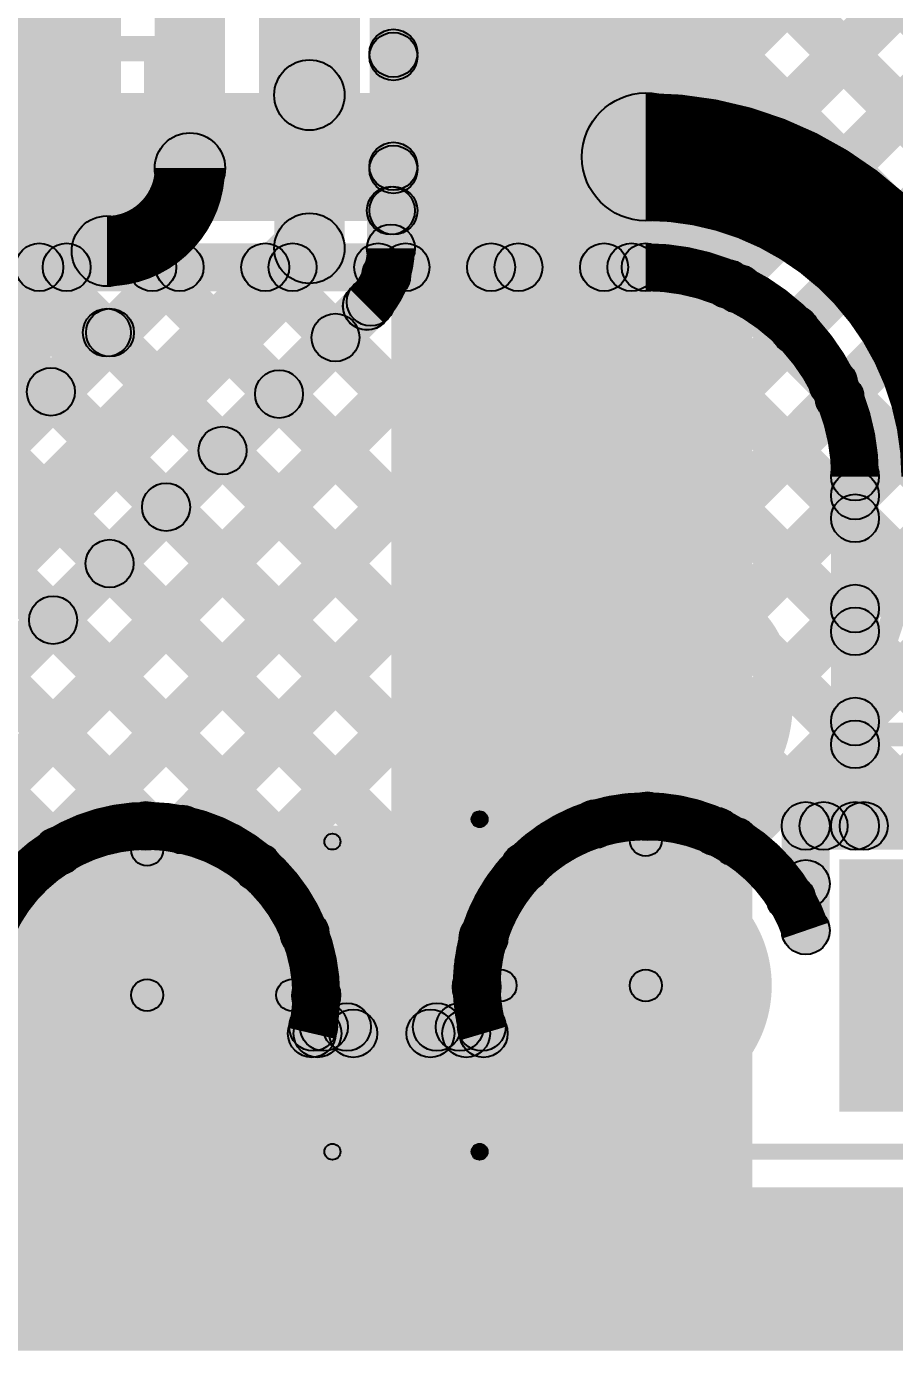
# Model space of a CAD drawing. Header units: millimetres. Extents: x 0 to 210, y 0 to 213.
# Drawn here: x 0.4138 to 0.6855, y -0.1094 to 0.3048 of the extents above; entities that cross this region are included whole.
import ezdxf

# ---------------------------------------------------------------- set-up
doc = ezdxf.new("R2010")
doc.units = ezdxf.units.MM
doc.header["$MEASUREMENT"] = 0
for name, color, linetype in [('BottomLayer', 5, 'Continuous'), ('BottomPaste', 16, 'Continuous'), ('BottomSolder', 6, 'Continuous'), ('PadHoleLayer', 156, 'Continuous'), ('TopLayer', 1, 'Continuous'), ('TopOverlay', 2, 'Continuous'), ('TopSolder', 216, 'Continuous')]:
    doc.layers.add(name, color=color, linetype=linetype)

# ---------------------------------------------------------------- blocks, each defined once
blk = doc.blocks.new('HDR_F_1X2_1')
at = {"layer": 'BottomLayer'}
blk.add_hatch(color=5, dxfattribs=at).paths.add_polyline_path([(-0.08543, 0.03543), (-0.01457, 0.03543), (-0.01457, -0.03543), (-0.08543, -0.03543)])
h = blk.add_hatch(color=5, dxfattribs=at)
edge = h.paths.add_edge_path()
edge.add_arc((0.05, 0), 0.03543, 0, 360)
at = {"layer": 'BottomSolder'}
blk.add_hatch(color=6, dxfattribs=at).paths.add_polyline_path([(-0.08943, 0.03943), (-0.01057, 0.03943), (-0.01057, -0.03943), (-0.08943, -0.03943)])
h = blk.add_hatch(color=6, dxfattribs=at)
edge = h.paths.add_edge_path()
edge.add_arc((0.05, 0), 0.03943, 0, 360)
at = {"layer": 'PadHoleLayer'}
h = blk.add_hatch(color=156, dxfattribs=at)
edge = h.paths.add_edge_path()
edge.add_arc((-0.05, 0), 0.01772, 0, 360)
h = blk.add_hatch(color=156, dxfattribs=at)
edge = h.paths.add_edge_path()
edge.add_arc((0.05, 0), 0.01772, 0, 360)
at = {"layer": 'TopLayer'}
blk.add_hatch(color=1, dxfattribs=at).paths.add_polyline_path([(-0.08543, 0.03543), (-0.01457, 0.03543), (-0.01457, -0.03543), (-0.08543, -0.03543)])
h = blk.add_hatch(color=1, dxfattribs=at)
edge = h.paths.add_edge_path()
edge.add_arc((0.05, 0), 0.03543, 0, 360)
at = {"layer": 'TopOverlay'}
h = blk.add_hatch(color=2, dxfattribs=at)
edge = h.paths.add_edge_path()
edge.add_arc((-0.102, 0.052), 0.0025, 0, 360)
h = blk.add_hatch(color=2, dxfattribs=at)
edge = h.paths.add_edge_path()
edge.add_arc((-0.102, 0.052), 0.0025, 0, 360)
for points in [[(0.102, 0.0545), (0.102, 0.0495), (-0.102, 0.0495), (-0.102, 0.0545)], [(-0.1045, 0.052), (-0.0995, 0.052), (-0.0995, -0.052), (-0.1045, -0.052)], [(0.0995, 0.052), (0.1045, 0.052), (0.1045, -0.052), (0.0995, -0.052)], [(0.102, -0.0495), (0.102, -0.0545), (-0.102, -0.0545), (-0.102, -0.0495)]]:
    blk.add_hatch(color=2, dxfattribs=at).paths.add_polyline_path(points)
h = blk.add_hatch(color=2, dxfattribs=at)
edge = h.paths.add_edge_path()
edge.add_arc((0.102, 0.052), 0.0025, 0, 360)
h = blk.add_hatch(color=2, dxfattribs=at)
edge = h.paths.add_edge_path()
edge.add_arc((0.102, 0.052), 0.0025, 0, 360)
h = blk.add_hatch(color=2, dxfattribs=at)
edge = h.paths.add_edge_path()
edge.add_arc((-0.102, -0.052), 0.0025, 0, 360)
h = blk.add_hatch(color=2, dxfattribs=at)
edge = h.paths.add_edge_path()
edge.add_arc((-0.102, -0.052), 0.0025, 0, 360)
h = blk.add_hatch(color=2, dxfattribs=at)
edge = h.paths.add_edge_path()
edge.add_arc((0.102, -0.052), 0.0025, 0, 360)
h = blk.add_hatch(color=2, dxfattribs=at)
edge = h.paths.add_edge_path()
edge.add_arc((0.102, -0.052), 0.0025, 0, 360)
at = {"layer": 'TopSolder'}
blk.add_hatch(color=216, dxfattribs=at).paths.add_polyline_path([(-0.08943, 0.03943), (-0.01057, 0.03943), (-0.01057, -0.03943), (-0.08943, -0.03943)])
h = blk.add_hatch(color=216, dxfattribs=at)
edge = h.paths.add_edge_path()
edge.add_arc((0.05, 0), 0.03943, 0, 360)
at = {"layer": 'TopOverlay'}
for centre in [(-0.102, 0.052), (-0.102, 0.052), (0.102, 0.052), (0.102, 0.052), (-0.102, -0.052), (-0.102, -0.052), (0.102, -0.052), (0.102, -0.052)]:
    blk.add_circle(centre, 0.0025, dxfattribs=at)
blk = doc.blocks.new('HDR_F_1X3_18')
at = {"layer": 'BottomLayer'}
h = blk.add_hatch(color=5, dxfattribs=at)
edge = h.paths.add_edge_path()
edge.add_arc((0.2, 0), 0.03543, 0, 360)
at = {"layer": 'BottomSolder'}
h = blk.add_hatch(color=6, dxfattribs=at)
edge = h.paths.add_edge_path()
edge.add_arc((0.2, 0), 0.03943, 0, 360)
at = {"layer": 'PadHoleLayer'}
h = blk.add_hatch(color=156, dxfattribs=at)
edge = h.paths.add_edge_path()
edge.add_arc((0.2, 0), 0.01772, 0, 360)
at = {"layer": 'TopLayer'}
h = blk.add_hatch(color=1, dxfattribs=at)
edge = h.paths.add_edge_path()
edge.add_arc((0.2, 0), 0.03543, 0, 360)
at = {"layer": 'TopOverlay'}
for points in [[(-0.062, 0.0455), (-0.062, 0.0505), (0.258, 0.0505), (0.258, 0.0455)], [(0.2605, -0.049), (0.2555, -0.049), (0.2555, 0.048), (0.2605, 0.048)], [(-0.062, -0.0515), (-0.062, -0.0465), (0.258, -0.0465), (0.258, -0.0515)]]:
    blk.add_hatch(color=2, dxfattribs=at).paths.add_polyline_path(points)
h = blk.add_hatch(color=2, dxfattribs=at)
edge = h.paths.add_edge_path()
edge.add_arc((0.258, 0.048), 0.0025, 0, 360)
h = blk.add_hatch(color=2, dxfattribs=at)
edge = h.paths.add_edge_path()
edge.add_arc((0.258, 0.048), 0.0025, 0, 360)
h = blk.add_hatch(color=2, dxfattribs=at)
edge = h.paths.add_edge_path()
edge.add_arc((0.258, -0.049), 0.0025, 0, 360)
h = blk.add_hatch(color=2, dxfattribs=at)
edge = h.paths.add_edge_path()
edge.add_arc((0.258, -0.049), 0.0025, 0, 360)
at = {"layer": 'TopSolder'}
h = blk.add_hatch(color=216, dxfattribs=at)
edge = h.paths.add_edge_path()
edge.add_arc((0.2, 0), 0.03943, 0, 360)
at = {"layer": 'TopOverlay'}
for centre in [(0.258, 0.048), (0.258, 0.048), (0.258, -0.049), (0.258, -0.049)]:
    blk.add_circle(centre, 0.0025, dxfattribs=at)
blk = doc.blocks.new('SOT_23_5_B_91')
at = {"layer": 'BottomLayer'}
for points in [[(-0.07283, 0.04921), (-0.02953, 0.04921), (-0.02953, 0.02559), (-0.07283, 0.02559)], [(0.02953, 0.04921), (0.07283, 0.04921), (0.07283, 0.02559), (0.02953, 0.02559)], [(-0.07283, 0.01181), (-0.02953, 0.01181), (-0.02953, -0.01181), (-0.07283, -0.01181)], [(-0.07283, -0.02559), (-0.02953, -0.02559), (-0.02953, -0.04921), (-0.07283, -0.04921)], [(0.02953, -0.02559), (0.07283, -0.02559), (0.07283, -0.04921), (0.02953, -0.04921)]]:
    blk.add_hatch(color=5, dxfattribs=at).paths.add_polyline_path(points)
at = {"layer": 'BottomPaste'}
for points in [[(-0.07283, 0.04921), (-0.02953, 0.04921), (-0.02953, 0.02559), (-0.07283, 0.02559)], [(0.02953, 0.04921), (0.07283, 0.04921), (0.07283, 0.02559), (0.02953, 0.02559)], [(-0.07283, 0.01181), (-0.02953, 0.01181), (-0.02953, -0.01181), (-0.07283, -0.01181)], [(-0.07283, -0.02559), (-0.02953, -0.02559), (-0.02953, -0.04921), (-0.07283, -0.04921)], [(0.02953, -0.02559), (0.07283, -0.02559), (0.07283, -0.04921), (0.02953, -0.04921)]]:
    blk.add_hatch(color=16, dxfattribs=at).paths.add_polyline_path(points)
at = {"layer": 'BottomSolder'}
for points in [[(-0.07683, 0.05321), (-0.02553, 0.05321), (-0.02553, 0.02159), (-0.07683, 0.02159)], [(0.02553, 0.05321), (0.07683, 0.05321), (0.07683, 0.02159), (0.02553, 0.02159)], [(-0.07683, 0.01581), (-0.02553, 0.01581), (-0.02553, -0.01581), (-0.07683, -0.01581)], [(-0.07683, -0.02159), (-0.02553, -0.02159), (-0.02553, -0.05321), (-0.07683, -0.05321)], [(0.02553, -0.02159), (0.07683, -0.02159), (0.07683, -0.05321), (0.02553, -0.05321)]]:
    blk.add_hatch(color=6, dxfattribs=at).paths.add_polyline_path(points)

msp = doc.modelspace()

# ---------------------------------------------------------------- hatches: boundary and pattern name
at = {"layer": 'BottomLayer'}
for points in [[(0.528, -0.08808), (0.641, -0.08808), (0.641, 0.61), (0.528, 0.61)], [(0.53402, 0.29114), (0.52341, 0.30175), (0.82297, 0.60131), (0.83358, 0.59071)], [(0.53402, 0.25578), (0.52341, 0.26639), (0.82297, 0.56596), (0.83358, 0.55535)], [(0.52691, 0.21333), (0.51631, 0.22394), (0.82297, 0.5306), (0.83358, 0.52)], [(0.4852, 0.50511), (0.4958, 0.51571), (0.83358, 0.17793), (0.82297, 0.16733)], [(0.38601, 0.03707), (0.3754, 0.04767), (0.82297, 0.49525), (0.83358, 0.48464)], [(0.4852, 0.46975), (0.4958, 0.48036), (0.83358, 0.14258), (0.82297, 0.13197)], [(0.40207, 0.01777), (0.39146, 0.02838), (0.82297, 0.45989), (0.83358, 0.44928)], [(0.46792, 0.04827), (0.45732, 0.05888), (0.82297, 0.42454), (0.83358, 0.41393)], [(0.52641, 0.39318), (0.53702, 0.40379), (0.83358, 0.10722), (0.82297, 0.09662)], [(0.476, 0.26053), (0.454, 0.26053), (0.454, 0.38572), (0.476, 0.38572)], [(0.49153, 0.03653), (0.48093, 0.04713), (0.82297, 0.38918), (0.83358, 0.37857)], [(0.52641, 0.35783), (0.53702, 0.36843), (0.83358, 0.07187), (0.82297, 0.06126)], [(0.50618, 0.01582), (0.49557, 0.02642), (0.82297, 0.35383), (0.83358, 0.34322)], [(0.50762, 0.34126), (0.51823, 0.35187), (0.81815, 0.05195), (0.80754, 0.04134)], [(0.123, 0.26174), (0.439, 0.26174), (0.439, 0.33443), (0.123, 0.33443)], [(0.53621, 0.2472), (0.52121, 0.2472), (0.52121, 0.31951), (0.53621, 0.31951)], [(0.51223, -0.01348), (0.50163, -0.00288), (0.82297, 0.31847), (0.83358, 0.30786)], [(0.52341, 0.29012), (0.53402, 0.30072), (0.81815, 0.01659), (0.80754, 0.00598)], [(0.5134, 0.2354), (0.4914, 0.2354), (0.4914, 0.28335), (0.5134, 0.28335)], [(0.61351, 0.05243), (0.6029, 0.06304), (0.82297, 0.28311), (0.83358, 0.27251)], [(0.52341, 0.25476), (0.53402, 0.26537), (0.73934, 0.06004), (0.72874, 0.04943)], [(0.007, 0.22353), (0.007, 0.24553), (0.439, 0.24553), (0.439, 0.22353)], [(0.5354, 0.2354), (0.5204, 0.2354), (0.5204, 0.2472), (0.5354, 0.2472)], [(0.6409, 0.04447), (0.6303, 0.05508), (0.82297, 0.24776), (0.83358, 0.23715)], [(0.35937, 0.07681), (0.34381, 0.09237), (0.49462, 0.24318), (0.51018, 0.22762)], [(0.52116, 0.22166), (0.53177, 0.23226), (0.70399, 0.06004), (0.69338, 0.04943)], [(0.3824, 0.06873), (0.37179, 0.07933), (0.5151, 0.22265), (0.52571, 0.21204)], [(0.05693, 0.20153), (0.05693, 0.21653), (0.439, 0.21653), (0.439, 0.20153)], [(0.33889, 0.09735), (0.32829, 0.10796), (0.43468, 0.21435), (0.44528, 0.20374)], [(0.39766, 0.20373), (0.40827, 0.21434), (0.42677, 0.19584), (0.41617, 0.18523)], [(0.50526, 0.2022), (0.51587, 0.21281), (0.66863, 0.06004), (0.65803, 0.04943)], [(0.68122, 0.04943), (0.67061, 0.06004), (0.82297, 0.2124), (0.83358, 0.2018)], [(0.48758, 0.18452), (0.49819, 0.19513), (0.63513, 0.05819), (0.62453, 0.04758)], [(0.46991, 0.16684), (0.48051, 0.17745), (0.5973, 0.06066), (0.58669, 0.05006)], [(0.45223, 0.14917), (0.46284, 0.15977), (0.57532, 0.04729), (0.56471, 0.03669)], [(0.43455, 0.13149), (0.44516, 0.1421), (0.56221, 0.02505), (0.5516, 0.01444)], [(0.41687, 0.11381), (0.42748, 0.12442), (0.55477, -0.00288), (0.54417, -0.01348)], [(0.3992, 0.09613), (0.4098, 0.10674), (0.4565, 0.06004), (0.4459, 0.04943)], [(0.38152, 0.07846), (0.39212, 0.08906), (0.42906, 0.05213), (0.41845, 0.04152)], [(0.65775, 0.04724), (0.65775, 0.06224), (0.75762, 0.06224), (0.75762, 0.04724)], [(0.40542, -0.08), (0.54821, -0.08), (0.54821, 0.0548), (0.40542, 0.0548)], [(0.66525, 0.02199), (0.65025, 0.02199), (0.65025, 0.05474), (0.66525, 0.05474)], [(0.61268, 0.0048), (0.60268, 0.0048), (0.60268, 0.05024), (0.61268, 0.05024)], [(0.45659, 0.0018), (0.44659, 0.0018), (0.44659, 0.04724), (0.45659, 0.04724)], [(0.65843, 0.02665), (0.64782, 0.03725), (0.65245, 0.04188), (0.66305, 0.03127)], [(0.54759, -0.01348), (0.53698, -0.00288), (0.54945, 0.00959), (0.56006, -0.00102)], [(0.56225, -0.0002), (0.56225, 0.0098), (0.60768, 0.0098), (0.60768, -0.0002)], [(0.45159, -0.0032), (0.45159, 0.0068), (0.49703, 0.0068), (0.49703, -0.0032)], [(0.49922, -0.00389), (0.50983, 0.00671), (0.51942, -0.00288), (0.50881, -0.01348)], [(0.50358, -0.01568), (0.50358, -0.00068), (0.55637, -0.00068), (0.55637, -0.01568)], [(-0.092, -0.10939), (0.601, -0.10939), (0.601, -0.058), (-0.092, -0.058)], [(0.58, -0.10939), (1.837, -0.10939), (1.837, -0.05834), (0.58, -0.05834)]]:
    msp.add_hatch(color=5, dxfattribs=at).paths.add_polyline_path(points)
h = msp.add_hatch(color=5, dxfattribs=at)
edge = h.paths.add_edge_path()
edge.add_arc((0.52871, 0.29644), 0.0075, 0, 360)
h = msp.add_hatch(color=5, dxfattribs=at)
edge = h.paths.add_edge_path()
edge.add_arc((0.52871, 0.29542), 0.0075, 0, 360)
h = msp.add_hatch(color=5, dxfattribs=at)
edge = h.paths.add_edge_path()
edge.add_arc((0.5024, 0.28335), 0.011, 0, 360)
h = msp.add_hatch(color=5, dxfattribs=at)
edge = h.paths.add_edge_path()
edge.add_arc((0.465, 0.26053), 0.011, 0, 360)
h = msp.add_hatch(color=5, dxfattribs=at)
edge = h.paths.add_edge_path()
edge.add_arc((0.465, 0.26053), 0.011, 0, 360)
h = msp.add_hatch(color=5, dxfattribs=at)
edge = h.paths.add_edge_path()
edge.add_arc((0.52871, 0.26109), 0.0075, 0, 360)
h = msp.add_hatch(color=5, dxfattribs=at)
edge = h.paths.add_edge_path()
edge.add_arc((0.52871, 0.26007), 0.0075, 0, 360)
h = msp.add_hatch(color=5, dxfattribs=at)
edge = h.paths.add_edge_path()
edge.add_arc((0.5279, 0.2472), 0.0075, 0, 360)
h = msp.add_hatch(color=5, dxfattribs=at)
edge = h.paths.add_edge_path()
edge.add_arc((0.52871, 0.2472), 0.0075, 0, 360)
h = msp.add_hatch(color=5, dxfattribs=at)
edge = h.paths.add_edge_path()
edge.add_arc((0.439, 0.23453), 0.011, 0, 360)
h = msp.add_hatch(color=5, dxfattribs=at)
edge = h.paths.add_edge_path()
edge.add_arc((0.439, 0.23453), 0.011, 0, 360)
h = msp.add_hatch(color=5, dxfattribs=at)
edge = h.paths.add_edge_path()
edge.add_arc((0.5024, 0.2354), 0.011, 0, 360)
h = msp.add_hatch(color=5, dxfattribs=at)
edge = h.paths.add_edge_path()
edge.add_arc((0.5024, 0.2354), 0.011, 0, 360)
h = msp.add_hatch(color=5, dxfattribs=at)
edge = h.paths.add_edge_path()
edge.add_arc((0.5279, 0.2354), 0.0075, 0, 360)
h = msp.add_hatch(color=5, dxfattribs=at)
edge = h.paths.add_edge_path()
edge.add_arc((0.5279, 0.2354), 0.0075, 0, 360)
h = msp.add_hatch(color=5, dxfattribs=at)
edge = h.paths.add_edge_path()
edge.add_arc((0.5279, 0.2354), 0.0075, 0, 360)
h = msp.add_hatch(color=5, dxfattribs=at)
edge = h.paths.add_edge_path()
edge.add_arc((0.52646, 0.22696), 0.0075, 0, 360)
h = msp.add_hatch(color=5, dxfattribs=at)
edge = h.paths.add_edge_path()
edge.add_arc((0.5204, 0.21734), 0.0075, 0, 360)
h = msp.add_hatch(color=5, dxfattribs=at)
edge = h.paths.add_edge_path()
edge.add_arc((0.5204, 0.21734), 0.0075, 0, 360)
h = msp.add_hatch(color=5, dxfattribs=at)
edge = h.paths.add_edge_path()
edge.add_arc((0.52043, 0.21737), 0.0075, 0, 360)
h = msp.add_hatch(color=5, dxfattribs=at)
edge = h.paths.add_edge_path()
edge.add_arc((0.52161, 0.21863), 0.0075, 0, 360)
h = msp.add_hatch(color=5, dxfattribs=at)
edge = h.paths.add_edge_path()
edge.add_arc((0.439, 0.20903), 0.0075, 0, 360)
h = msp.add_hatch(color=5, dxfattribs=at)
edge = h.paths.add_edge_path()
edge.add_arc((0.43998, 0.20904), 0.0075, 0, 360)
h = msp.add_hatch(color=5, dxfattribs=at)
edge = h.paths.add_edge_path()
edge.add_arc((0.51056, 0.2075), 0.0075, 0, 360)
h = msp.add_hatch(color=5, dxfattribs=at)
edge = h.paths.add_edge_path()
edge.add_arc((0.42147, 0.19053), 0.0075, 0, 360)
h = msp.add_hatch(color=5, dxfattribs=at)
edge = h.paths.add_edge_path()
edge.add_arc((0.49289, 0.18982), 0.0075, 0, 360)
h = msp.add_hatch(color=5, dxfattribs=at)
edge = h.paths.add_edge_path()
edge.add_arc((0.47521, 0.17215), 0.0075, 0, 360)
h = msp.add_hatch(color=5, dxfattribs=at)
edge = h.paths.add_edge_path()
edge.add_arc((0.45753, 0.15447), 0.0075, 0, 360)
h = msp.add_hatch(color=5, dxfattribs=at)
edge = h.paths.add_edge_path()
edge.add_arc((0.43985, 0.13679), 0.0075, 0, 360)
h = msp.add_hatch(color=5, dxfattribs=at)
edge = h.paths.add_edge_path()
edge.add_arc((0.42218, 0.11911), 0.0075, 0, 360)
h = msp.add_hatch(color=5, dxfattribs=at)
edge = h.paths.add_edge_path()
edge.add_arc((0.4512, 0.05474), 0.0075, 0, 360)
h = msp.add_hatch(color=5, dxfattribs=at)
edge = h.paths.add_edge_path()
edge.add_arc((0.592, 0.05536), 0.0075, 0, 360)
h = msp.add_hatch(color=5, dxfattribs=at)
edge = h.paths.add_edge_path()
edge.add_arc((0.6082, 0.05773), 0.0075, 0, 360)
h = msp.add_hatch(color=5, dxfattribs=at)
edge = h.paths.add_edge_path()
edge.add_arc((0.65775, 0.05474), 0.0075, 0, 360)
h = msp.add_hatch(color=5, dxfattribs=at)
edge = h.paths.add_edge_path()
edge.add_arc((0.65775, 0.05474), 0.0075, 0, 360)
h = msp.add_hatch(color=5, dxfattribs=at)
edge = h.paths.add_edge_path()
edge.add_arc((0.66333, 0.05474), 0.0075, 0, 360)
h = msp.add_hatch(color=5, dxfattribs=at)
edge = h.paths.add_edge_path()
edge.add_arc((0.67591, 0.05474), 0.0075, 0, 360)
h = msp.add_hatch(color=5, dxfattribs=at)
edge = h.paths.add_edge_path()
edge.add_arc((0.46262, 0.05358), 0.0075, 0, 360)
h = msp.add_hatch(color=5, dxfattribs=at)
edge = h.paths.add_edge_path()
edge.add_arc((0.62983, 0.05288), 0.0075, 0, 360)
h = msp.add_hatch(color=5, dxfattribs=at)
edge = h.paths.add_edge_path()
edge.add_arc((0.42375, 0.04683), 0.0075, 0, 360)
h = msp.add_hatch(color=5, dxfattribs=at)
edge = h.paths.add_edge_path()
edge.add_arc((0.60768, 0.05024), 0.005, 0, 360)
h = msp.add_hatch(color=5, dxfattribs=at)
edge = h.paths.add_edge_path()
edge.add_arc((0.6356, 0.04978), 0.0075, 0, 360)
h = msp.add_hatch(color=5, dxfattribs=at)
edge = h.paths.add_edge_path()
edge.add_arc((0.45159, 0.04724), 0.005, 0, 360)
h = msp.add_hatch(color=5, dxfattribs=at)
edge = h.paths.add_edge_path()
edge.add_arc((0.48623, 0.04183), 0.0075, 0, 360)
h = msp.add_hatch(color=5, dxfattribs=at)
edge = h.paths.add_edge_path()
edge.add_arc((0.57001, 0.04199), 0.0075, 0, 360)
h = msp.add_hatch(color=5, dxfattribs=at)
edge = h.paths.add_edge_path()
edge.add_arc((0.65775, 0.03657), 0.0075, 0, 360)
h = msp.add_hatch(color=5, dxfattribs=at)
edge = h.paths.add_edge_path()
edge.add_arc((0.65313, 0.03195), 0.0075, 0, 360)
h = msp.add_hatch(color=5, dxfattribs=at)
edge = h.paths.add_edge_path()
edge.add_arc((0.65775, 0.02199), 0.0075, 0, 360)
h = msp.add_hatch(color=5, dxfattribs=at)
edge = h.paths.add_edge_path()
edge.add_arc((0.65775, 0.02199), 0.0075, 0, 360)
h = msp.add_hatch(color=5, dxfattribs=at)
edge = h.paths.add_edge_path()
edge.add_arc((0.50088, 0.02112), 0.0075, 0, 360)
h = msp.add_hatch(color=5, dxfattribs=at)
edge = h.paths.add_edge_path()
edge.add_arc((0.5569, 0.01974), 0.0075, 0, 360)
h = msp.add_hatch(color=5, dxfattribs=at)
edge = h.paths.add_edge_path()
edge.add_arc((0.50453, 0.0018), 0.0075, 0, 360)
h = msp.add_hatch(color=5, dxfattribs=at)
edge = h.paths.add_edge_path()
edge.add_arc((0.50453, 0.0018), 0.0075, 0, 360)
h = msp.add_hatch(color=5, dxfattribs=at)
edge = h.paths.add_edge_path()
edge.add_arc((0.50452, 0.00141), 0.0075, 0, 360)
h = msp.add_hatch(color=5, dxfattribs=at)
edge = h.paths.add_edge_path()
edge.add_arc((0.55475, 0.00429), 0.0075, 0, 360)
h = msp.add_hatch(color=5, dxfattribs=at)
edge = h.paths.add_edge_path()
edge.add_arc((0.56225, 0.0048), 0.005, 0, 360)
h = msp.add_hatch(color=5, dxfattribs=at)
edge = h.paths.add_edge_path()
edge.add_arc((0.60768, 0.0048), 0.005, 0, 360)
h = msp.add_hatch(color=5, dxfattribs=at)
edge = h.paths.add_edge_path()
edge.add_arc((0.60768, 0.0048), 0.005, 0, 360)
h = msp.add_hatch(color=5, dxfattribs=at)
edge = h.paths.add_edge_path()
edge.add_arc((0.45159, 0.0018), 0.005, 0, 360)
h = msp.add_hatch(color=5, dxfattribs=at)
edge = h.paths.add_edge_path()
edge.add_arc((0.45159, 0.0018), 0.005, 0, 360)
h = msp.add_hatch(color=5, dxfattribs=at)
edge = h.paths.add_edge_path()
edge.add_arc((0.49703, 0.0018), 0.005, 0, 360)
h = msp.add_hatch(color=5, dxfattribs=at)
edge = h.paths.add_edge_path()
edge.add_arc((0.50358, -0.00818), 0.0075, 0, 360)
h = msp.add_hatch(color=5, dxfattribs=at)
edge = h.paths.add_edge_path()
edge.add_arc((0.50358, -0.00818), 0.0075, 0, 360)
h = msp.add_hatch(color=5, dxfattribs=at)
edge = h.paths.add_edge_path()
edge.add_arc((0.50693, -0.00818), 0.0075, 0, 360)
h = msp.add_hatch(color=5, dxfattribs=at)
edge = h.paths.add_edge_path()
edge.add_arc((0.51412, -0.00818), 0.0075, 0, 360)
h = msp.add_hatch(color=5, dxfattribs=at)
edge = h.paths.add_edge_path()
edge.add_arc((0.54229, -0.00818), 0.0075, 0, 360)
h = msp.add_hatch(color=5, dxfattribs=at)
edge = h.paths.add_edge_path()
edge.add_arc((0.54947, -0.00818), 0.0075, 0, 360)
h = msp.add_hatch(color=5, dxfattribs=at)
edge = h.paths.add_edge_path()
edge.add_arc((0.55637, -0.00818), 0.0075, 0, 360)
h = msp.add_hatch(color=5, dxfattribs=at)
edge = h.paths.add_edge_path()
edge.add_arc((0.55637, -0.00818), 0.0075, 0, 360)
at = {"layer": 'TopLayer'}
for points in [[(0.1742, 0.28578), (0.1848, 0.29638), (0.42906, 0.05213), (0.41845, 0.04152)], [(0.29, 0.244), (0.29, 0.284), (0.60768, 0.284), (0.60768, 0.244)], [(0.29, 0.222), (0.29, 0.237), (0.60768, 0.237), (0.60768, 0.222)], [(0.26995, 0.22538), (0.28056, 0.23599), (0.4565, 0.06004), (0.4459, 0.04943)], [(0.2914, 0.04852), (0.28079, 0.05913), (0.45647, 0.2348), (0.46707, 0.2242)], [(0.2914, 0.08388), (0.28079, 0.09448), (0.42111, 0.2348), (0.43172, 0.2242)], [(0.30683, 0.0286), (0.29622, 0.0392), (0.49182, 0.2348), (0.50243, 0.2242)], [(0.30649, 0.2242), (0.31709, 0.2348), (0.55677, -0.00488), (0.54617, -0.01548)], [(0.34184, 0.2242), (0.35245, 0.2348), (0.56221, 0.02505), (0.5516, 0.01444)], [(0.35993, 0.04634), (0.34932, 0.05695), (0.52718, 0.2348), (0.53778, 0.2242)], [(0.38601, 0.03707), (0.3754, 0.04767), (0.56253, 0.2348), (0.57314, 0.2242)], [(0.3772, 0.2242), (0.3878, 0.2348), (0.57532, 0.04729), (0.56471, 0.03669)], [(0.40207, 0.01777), (0.39146, 0.02838), (0.59789, 0.2348), (0.60849, 0.2242)], [(0.41255, 0.2242), (0.42316, 0.2348), (0.5973, 0.06066), (0.58669, 0.05006)], [(0.44791, 0.2242), (0.45852, 0.2348), (0.63513, 0.05819), (0.62453, 0.04758)], [(0.48326, 0.2242), (0.49387, 0.2348), (0.66863, 0.06004), (0.65803, 0.04943)], [(0.51862, 0.2242), (0.52923, 0.2348), (0.67849, 0.08554), (0.66788, 0.07494)], [(0.55397, 0.2242), (0.56458, 0.2348), (0.67849, 0.1209), (0.66788, 0.11029)], [(0.58933, 0.2242), (0.59994, 0.2348), (0.67849, 0.15625), (0.66788, 0.14565)], [(0.46792, 0.04827), (0.45732, 0.05888), (0.62802, 0.22958), (0.63862, 0.21897)], [(0.63153, 0.21735), (0.64213, 0.22796), (0.67164, 0.19845), (0.66104, 0.18784)], [(0.49153, 0.03653), (0.48093, 0.04713), (0.64905, 0.21526), (0.65966, 0.20465)], [(0.50618, 0.01582), (0.49557, 0.02642), (0.66308, 0.19393), (0.67368, 0.18332)], [(0.51023, -0.01548), (0.49963, -0.00488), (0.66788, 0.16338), (0.67849, 0.15277)], [(0.68068, 0.05474), (0.66568, 0.05474), (0.66568, 0.164), (0.68068, 0.164)], [(0.61351, 0.05243), (0.6029, 0.06304), (0.66788, 0.12802), (0.67849, 0.11741)], [(0.6409, 0.04447), (0.6303, 0.05508), (0.66788, 0.09267), (0.67849, 0.08206)], [(0.65775, 0.04724), (0.65775, 0.06224), (0.67318, 0.06224), (0.67318, 0.04724)], [(0.66525, 0.02199), (0.65025, 0.02199), (0.65025, 0.05474), (0.66525, 0.05474)], [(0.61268, 0.0048), (0.60268, 0.0048), (0.60268, 0.05024), (0.61268, 0.05024)], [(0.45659, 0.0018), (0.44659, 0.0018), (0.44659, 0.04724), (0.45659, 0.04724)], [(0.65843, 0.02665), (0.64782, 0.03725), (0.65245, 0.04188), (0.66305, 0.03127)], [(0.54559, -0.01548), (0.53498, -0.00488), (0.54945, 0.00959), (0.56006, -0.00102)], [(0.56225, -0.0002), (0.56225, 0.0098), (0.60768, 0.0098), (0.60768, -0.0002)], [(0.45159, -0.0032), (0.45159, 0.0068), (0.49703, 0.0068), (0.49703, -0.0032)], [(0.49922, -0.00389), (0.50983, 0.00671), (0.52142, -0.00488), (0.51081, -0.01548)], [(0.50315, -0.01768), (0.50315, -0.00268), (0.55692, -0.00268), (0.55692, -0.01768)]]:
    msp.add_hatch(color=1, dxfattribs=at).paths.add_polyline_path(points)
h = msp.add_hatch(color=1, dxfattribs=at)
edge = h.paths.add_edge_path()
edge.add_arc((0.60768, 0.264), 0.02, 0, 360)
h = msp.add_hatch(color=1, dxfattribs=at)
edge = h.paths.add_edge_path()
edge.add_arc((0.60768, 0.264), 0.02, 0, 360)
h = msp.add_hatch(color=1, dxfattribs=at)
edge = h.paths.add_edge_path()
edge.add_arc((0.41786, 0.2295), 0.0075, 0, 360)
h = msp.add_hatch(color=1, dxfattribs=at)
edge = h.paths.add_edge_path()
edge.add_arc((0.42641, 0.2295), 0.0075, 0, 360)
h = msp.add_hatch(color=1, dxfattribs=at)
edge = h.paths.add_edge_path()
edge.add_arc((0.45321, 0.2295), 0.0075, 0, 360)
h = msp.add_hatch(color=1, dxfattribs=at)
edge = h.paths.add_edge_path()
edge.add_arc((0.46177, 0.2295), 0.0075, 0, 360)
h = msp.add_hatch(color=1, dxfattribs=at)
edge = h.paths.add_edge_path()
edge.add_arc((0.48857, 0.2295), 0.0075, 0, 360)
h = msp.add_hatch(color=1, dxfattribs=at)
edge = h.paths.add_edge_path()
edge.add_arc((0.49712, 0.2295), 0.0075, 0, 360)
h = msp.add_hatch(color=1, dxfattribs=at)
edge = h.paths.add_edge_path()
edge.add_arc((0.52392, 0.2295), 0.0075, 0, 360)
h = msp.add_hatch(color=1, dxfattribs=at)
edge = h.paths.add_edge_path()
edge.add_arc((0.53248, 0.2295), 0.0075, 0, 360)
h = msp.add_hatch(color=1, dxfattribs=at)
edge = h.paths.add_edge_path()
edge.add_arc((0.55928, 0.2295), 0.0075, 0, 360)
h = msp.add_hatch(color=1, dxfattribs=at)
edge = h.paths.add_edge_path()
edge.add_arc((0.56784, 0.2295), 0.0075, 0, 360)
h = msp.add_hatch(color=1, dxfattribs=at)
edge = h.paths.add_edge_path()
edge.add_arc((0.59463, 0.2295), 0.0075, 0, 360)
h = msp.add_hatch(color=1, dxfattribs=at)
edge = h.paths.add_edge_path()
edge.add_arc((0.60319, 0.2295), 0.0075, 0, 360)
h = msp.add_hatch(color=1, dxfattribs=at)
edge = h.paths.add_edge_path()
edge.add_arc((0.60768, 0.2295), 0.0075, 0, 360)
h = msp.add_hatch(color=1, dxfattribs=at)
edge = h.paths.add_edge_path()
edge.add_arc((0.60768, 0.2295), 0.0075, 0, 360)
h = msp.add_hatch(color=1, dxfattribs=at)
edge = h.paths.add_edge_path()
edge.add_arc((0.63332, 0.22427), 0.0075, 0, 360)
h = msp.add_hatch(color=1, dxfattribs=at)
edge = h.paths.add_edge_path()
edge.add_arc((0.63683, 0.22266), 0.0075, 0, 360)
h = msp.add_hatch(color=1, dxfattribs=at)
edge = h.paths.add_edge_path()
edge.add_arc((0.65436, 0.20996), 0.0075, 0, 360)
h = msp.add_hatch(color=1, dxfattribs=at)
edge = h.paths.add_edge_path()
edge.add_arc((0.66634, 0.19315), 0.0075, 0, 360)
h = msp.add_hatch(color=1, dxfattribs=at)
edge = h.paths.add_edge_path()
edge.add_arc((0.66838, 0.18862), 0.0075, 0, 360)
h = msp.add_hatch(color=1, dxfattribs=at)
edge = h.paths.add_edge_path()
edge.add_arc((0.67318, 0.164), 0.0075, 0, 360)
h = msp.add_hatch(color=1, dxfattribs=at)
edge = h.paths.add_edge_path()
edge.add_arc((0.67318, 0.164), 0.0075, 0, 360)
h = msp.add_hatch(color=1, dxfattribs=at)
edge = h.paths.add_edge_path()
edge.add_arc((0.67318, 0.15807), 0.0075, 0, 360)
h = msp.add_hatch(color=1, dxfattribs=at)
edge = h.paths.add_edge_path()
edge.add_arc((0.67318, 0.15095), 0.0075, 0, 360)
h = msp.add_hatch(color=1, dxfattribs=at)
edge = h.paths.add_edge_path()
edge.add_arc((0.67318, 0.12272), 0.0075, 0, 360)
h = msp.add_hatch(color=1, dxfattribs=at)
edge = h.paths.add_edge_path()
edge.add_arc((0.67318, 0.11559), 0.0075, 0, 360)
h = msp.add_hatch(color=1, dxfattribs=at)
edge = h.paths.add_edge_path()
edge.add_arc((0.67318, 0.08736), 0.0075, 0, 360)
h = msp.add_hatch(color=1, dxfattribs=at)
edge = h.paths.add_edge_path()
edge.add_arc((0.67318, 0.08024), 0.0075, 0, 360)
h = msp.add_hatch(color=1, dxfattribs=at)
edge = h.paths.add_edge_path()
edge.add_arc((0.4512, 0.05474), 0.0075, 0, 360)
h = msp.add_hatch(color=1, dxfattribs=at)
edge = h.paths.add_edge_path()
edge.add_arc((0.592, 0.05536), 0.0075, 0, 360)
h = msp.add_hatch(color=1, dxfattribs=at)
edge = h.paths.add_edge_path()
edge.add_arc((0.6082, 0.05773), 0.0075, 0, 360)
h = msp.add_hatch(color=1, dxfattribs=at)
edge = h.paths.add_edge_path()
edge.add_arc((0.65775, 0.05474), 0.0075, 0, 360)
h = msp.add_hatch(color=1, dxfattribs=at)
edge = h.paths.add_edge_path()
edge.add_arc((0.65775, 0.05474), 0.0075, 0, 360)
h = msp.add_hatch(color=1, dxfattribs=at)
edge = h.paths.add_edge_path()
edge.add_arc((0.66333, 0.05474), 0.0075, 0, 360)
h = msp.add_hatch(color=1, dxfattribs=at)
edge = h.paths.add_edge_path()
edge.add_arc((0.67318, 0.05474), 0.0075, 0, 360)
h = msp.add_hatch(color=1, dxfattribs=at)
edge = h.paths.add_edge_path()
edge.add_arc((0.67318, 0.05474), 0.0075, 0, 360)
h = msp.add_hatch(color=1, dxfattribs=at)
edge = h.paths.add_edge_path()
edge.add_arc((0.46262, 0.05358), 0.0075, 0, 360)
h = msp.add_hatch(color=1, dxfattribs=at)
edge = h.paths.add_edge_path()
edge.add_arc((0.62983, 0.05288), 0.0075, 0, 360)
h = msp.add_hatch(color=1, dxfattribs=at)
edge = h.paths.add_edge_path()
edge.add_arc((0.42375, 0.04683), 0.0075, 0, 360)
h = msp.add_hatch(color=1, dxfattribs=at)
edge = h.paths.add_edge_path()
edge.add_arc((0.60768, 0.05024), 0.005, 0, 360)
h = msp.add_hatch(color=1, dxfattribs=at)
edge = h.paths.add_edge_path()
edge.add_arc((0.6356, 0.04978), 0.0075, 0, 360)
h = msp.add_hatch(color=1, dxfattribs=at)
edge = h.paths.add_edge_path()
edge.add_arc((0.45159, 0.04724), 0.005, 0, 360)
h = msp.add_hatch(color=1, dxfattribs=at)
edge = h.paths.add_edge_path()
edge.add_arc((0.48623, 0.04183), 0.0075, 0, 360)
h = msp.add_hatch(color=1, dxfattribs=at)
edge = h.paths.add_edge_path()
edge.add_arc((0.57001, 0.04199), 0.0075, 0, 360)
h = msp.add_hatch(color=1, dxfattribs=at)
edge = h.paths.add_edge_path()
edge.add_arc((0.65775, 0.03657), 0.0075, 0, 360)
h = msp.add_hatch(color=1, dxfattribs=at)
edge = h.paths.add_edge_path()
edge.add_arc((0.65313, 0.03195), 0.0075, 0, 360)
h = msp.add_hatch(color=1, dxfattribs=at)
edge = h.paths.add_edge_path()
edge.add_arc((0.65775, 0.02199), 0.0075, 0, 360)
h = msp.add_hatch(color=1, dxfattribs=at)
edge = h.paths.add_edge_path()
edge.add_arc((0.65775, 0.02199), 0.0075, 0, 360)
h = msp.add_hatch(color=1, dxfattribs=at)
edge = h.paths.add_edge_path()
edge.add_arc((0.50088, 0.02112), 0.0075, 0, 360)
h = msp.add_hatch(color=1, dxfattribs=at)
edge = h.paths.add_edge_path()
edge.add_arc((0.5569, 0.01974), 0.0075, 0, 360)
h = msp.add_hatch(color=1, dxfattribs=at)
edge = h.paths.add_edge_path()
edge.add_arc((0.50453, 0.0018), 0.0075, 0, 360)
h = msp.add_hatch(color=1, dxfattribs=at)
edge = h.paths.add_edge_path()
edge.add_arc((0.50453, 0.0018), 0.0075, 0, 360)
h = msp.add_hatch(color=1, dxfattribs=at)
edge = h.paths.add_edge_path()
edge.add_arc((0.50452, 0.00141), 0.0075, 0, 360)
h = msp.add_hatch(color=1, dxfattribs=at)
edge = h.paths.add_edge_path()
edge.add_arc((0.55475, 0.00429), 0.0075, 0, 360)
h = msp.add_hatch(color=1, dxfattribs=at)
edge = h.paths.add_edge_path()
edge.add_arc((0.56225, 0.0048), 0.005, 0, 360)
h = msp.add_hatch(color=1, dxfattribs=at)
edge = h.paths.add_edge_path()
edge.add_arc((0.60768, 0.0048), 0.005, 0, 360)
h = msp.add_hatch(color=1, dxfattribs=at)
edge = h.paths.add_edge_path()
edge.add_arc((0.60768, 0.0048), 0.005, 0, 360)
h = msp.add_hatch(color=1, dxfattribs=at)
edge = h.paths.add_edge_path()
edge.add_arc((0.45159, 0.0018), 0.005, 0, 360)
h = msp.add_hatch(color=1, dxfattribs=at)
edge = h.paths.add_edge_path()
edge.add_arc((0.45159, 0.0018), 0.005, 0, 360)
h = msp.add_hatch(color=1, dxfattribs=at)
edge = h.paths.add_edge_path()
edge.add_arc((0.49703, 0.0018), 0.005, 0, 360)
h = msp.add_hatch(color=1, dxfattribs=at)
edge = h.paths.add_edge_path()
edge.add_arc((0.50315, -0.01018), 0.0075, 0, 360)
h = msp.add_hatch(color=1, dxfattribs=at)
edge = h.paths.add_edge_path()
edge.add_arc((0.50315, -0.01018), 0.0075, 0, 360)
h = msp.add_hatch(color=1, dxfattribs=at)
edge = h.paths.add_edge_path()
edge.add_arc((0.50493, -0.01018), 0.0075, 0, 360)
h = msp.add_hatch(color=1, dxfattribs=at)
edge = h.paths.add_edge_path()
edge.add_arc((0.51612, -0.01018), 0.0075, 0, 360)
h = msp.add_hatch(color=1, dxfattribs=at)
edge = h.paths.add_edge_path()
edge.add_arc((0.54029, -0.01018), 0.0075, 0, 360)
h = msp.add_hatch(color=1, dxfattribs=at)
edge = h.paths.add_edge_path()
edge.add_arc((0.55147, -0.01018), 0.0075, 0, 360)
h = msp.add_hatch(color=1, dxfattribs=at)
edge = h.paths.add_edge_path()
edge.add_arc((0.55692, -0.01018), 0.0075, 0, 360)
h = msp.add_hatch(color=1, dxfattribs=at)
edge = h.paths.add_edge_path()
edge.add_arc((0.55692, -0.01018), 0.0075, 0, 360)

# ---------------------------------------------------------------- linework, layer by layer
at = {"layer": 'BottomLayer'}
for points, const_width in [([(0.465, 0.26053, -0.414214), (0.439, 0.23453)], 0.022), ([(0.5279, 0.2354, -0.199327), (0.5204, 0.21734)], 0.015), ([(0.5279, 0.2354, -0.198912), (0.52043, 0.21737)], 0.015), ([(0.40005, 0.01386, -0.891281), (0.50453, 0.0018)], 0.015), ([(0.55637, -0.00818, -0.959456), (0.65775, 0.02199)], 0.015), ([(0.50453, 0.0018, -0.047477), (0.50358, -0.00818)], 0.015)]:
    msp.add_lwpolyline(points, format="xyb", dxfattribs=dict(at, const_width=const_width))
for centre, radius in [((0.52871, 0.29644), 0.0075), ((0.52871, 0.29542), 0.0075), ((0.5024, 0.28335), 0.011), ((0.465, 0.26053), 0.011), ((0.465, 0.26053), 0.011), ((0.52871, 0.26109), 0.0075), ((0.52871, 0.26007), 0.0075), ((0.5279, 0.2472), 0.0075), ((0.52871, 0.2472), 0.0075), ((0.439, 0.23453), 0.011), ((0.439, 0.23453), 0.011), ((0.5024, 0.2354), 0.011), ((0.5024, 0.2354), 0.011), ((0.5279, 0.2354), 0.0075), ((0.5279, 0.2354), 0.0075), ((0.5279, 0.2354), 0.0075), ((0.52646, 0.22696), 0.0075), ((0.5204, 0.21734), 0.0075), ((0.5204, 0.21734), 0.0075), ((0.52043, 0.21737), 0.0075), ((0.52161, 0.21863), 0.0075), ((0.439, 0.20903), 0.0075), ((0.43998, 0.20904), 0.0075), ((0.51056, 0.2075), 0.0075), ((0.42147, 0.19053), 0.0075), ((0.49289, 0.18982), 0.0075), ((0.47521, 0.17215), 0.0075), ((0.45753, 0.15447), 0.0075), ((0.43985, 0.13679), 0.0075), ((0.42218, 0.11911), 0.0075), ((0.4512, 0.05474), 0.0075), ((0.592, 0.05536), 0.0075), ((0.6082, 0.05773), 0.0075), ((0.65775, 0.05474), 0.0075), ((0.65775, 0.05474), 0.0075), ((0.66333, 0.05474), 0.0075), ((0.67591, 0.05474), 0.0075), ((0.46262, 0.05358), 0.0075), ((0.62983, 0.05288), 0.0075), ((0.42375, 0.04683), 0.0075), ((0.60768, 0.05024), 0.005), ((0.6356, 0.04978), 0.0075), ((0.45159, 0.04724), 0.005), ((0.48623, 0.04183), 0.0075), ((0.57001, 0.04199), 0.0075), ((0.65775, 0.03657), 0.0075), ((0.65313, 0.03195), 0.0075), ((0.65775, 0.02199), 0.0075), ((0.65775, 0.02199), 0.0075), ((0.50088, 0.02112), 0.0075), ((0.5569, 0.01974), 0.0075), ((0.50452, 0.00141), 0.0075), ((0.50453, 0.0018), 0.0075), ((0.50453, 0.0018), 0.0075), ((0.55475, 0.00429), 0.0075), ((0.56225, 0.0048), 0.005), ((0.60768, 0.0048), 0.005), ((0.60768, 0.0048), 0.005), ((0.45159, 0.0018), 0.005), ((0.45159, 0.0018), 0.005), ((0.49703, 0.0018), 0.005), ((0.50358, -0.00818), 0.0075), ((0.50358, -0.00818), 0.0075), ((0.50693, -0.00818), 0.0075), ((0.51412, -0.00818), 0.0075), ((0.54229, -0.00818), 0.0075), ((0.54947, -0.00818), 0.0075), ((0.55637, -0.00818), 0.0075), ((0.55637, -0.00818), 0.0075)]:
    msp.add_circle(centre, radius, dxfattribs=at)
at = {"layer": 'TopLayer'}
for points, const_width in [([(0.60768, 0.264, -0.414214), (0.70768, 0.164)], 0.04), ([(0.60768, 0.2295, -0.414214), (0.67318, 0.164)], 0.015), ([(0.40005, 0.01386, -0.891281), (0.50453, 0.0018)], 0.015), ([(0.55692, -0.01018, -0.978446), (0.65775, 0.02199)], 0.015), ([(0.50453, 0.0018, -0.05716), (0.50315, -0.01018)], 0.015)]:
    msp.add_lwpolyline(points, format="xyb", dxfattribs=dict(at, const_width=const_width))
for centre, radius in [((0.60768, 0.264), 0.02), ((0.60768, 0.264), 0.02), ((0.41786, 0.2295), 0.0075), ((0.42641, 0.2295), 0.0075), ((0.45321, 0.2295), 0.0075), ((0.46177, 0.2295), 0.0075), ((0.48857, 0.2295), 0.0075), ((0.49712, 0.2295), 0.0075), ((0.52392, 0.2295), 0.0075), ((0.53248, 0.2295), 0.0075), ((0.55928, 0.2295), 0.0075), ((0.56784, 0.2295), 0.0075), ((0.59463, 0.2295), 0.0075), ((0.60319, 0.2295), 0.0075), ((0.60768, 0.2295), 0.0075), ((0.60768, 0.2295), 0.0075), ((0.63332, 0.22427), 0.0075), ((0.63683, 0.22266), 0.0075), ((0.65436, 0.20996), 0.0075), ((0.66634, 0.19315), 0.0075), ((0.66838, 0.18862), 0.0075), ((0.67318, 0.164), 0.0075), ((0.67318, 0.164), 0.0075), ((0.67318, 0.15807), 0.0075), ((0.67318, 0.15095), 0.0075), ((0.67318, 0.12272), 0.0075), ((0.67318, 0.11559), 0.0075), ((0.67318, 0.08736), 0.0075), ((0.67318, 0.08024), 0.0075), ((0.4512, 0.05474), 0.0075), ((0.592, 0.05536), 0.0075), ((0.6082, 0.05773), 0.0075), ((0.65775, 0.05474), 0.0075), ((0.65775, 0.05474), 0.0075), ((0.66333, 0.05474), 0.0075), ((0.67318, 0.05474), 0.0075), ((0.67318, 0.05474), 0.0075), ((0.46262, 0.05358), 0.0075), ((0.62983, 0.05288), 0.0075), ((0.42375, 0.04683), 0.0075), ((0.60768, 0.05024), 0.005), ((0.6356, 0.04978), 0.0075), ((0.45159, 0.04724), 0.005), ((0.48623, 0.04183), 0.0075), ((0.57001, 0.04199), 0.0075), ((0.65775, 0.03657), 0.0075), ((0.65313, 0.03195), 0.0075), ((0.65775, 0.02199), 0.0075), ((0.65775, 0.02199), 0.0075), ((0.50088, 0.02112), 0.0075), ((0.5569, 0.01974), 0.0075), ((0.50452, 0.00141), 0.0075), ((0.50453, 0.0018), 0.0075), ((0.50453, 0.0018), 0.0075), ((0.55475, 0.00429), 0.0075), ((0.56225, 0.0048), 0.005), ((0.60768, 0.0048), 0.005), ((0.60768, 0.0048), 0.005), ((0.45159, 0.0018), 0.005), ((0.45159, 0.0018), 0.005), ((0.49703, 0.0018), 0.005), ((0.50315, -0.01018), 0.0075), ((0.50315, -0.01018), 0.0075), ((0.50493, -0.01018), 0.0075), ((0.51612, -0.01018), 0.0075), ((0.54029, -0.01018), 0.0075), ((0.55147, -0.01018), 0.0075), ((0.55692, -0.01018), 0.0075), ((0.55692, -0.01018), 0.0075)]:
    msp.add_circle(centre, radius, dxfattribs=at)

# ---------------------------------------------------------------- block references
for name, p, rotation in [('SOT_23_5_B_91', (0.465, 0.33453), 270), ('HDR_F_1X2_1', (0.65768, 0.0048), 180), ('HDR_F_1X3_18', (0.25159, 0.0018), 360)]:
    msp.add_blockref(name, p, dxfattribs=dict(rotation=rotation))

# ---------------------------------------------------------------- texts
at = {"layer": 'TopOverlay'}
for s, p in [('TESTING', (0.06, 0.26682)), ('TI', (0.523, 0.11953)), ('BOARD', (0.523, 0.05916))]:
    msp.add_text(s, height=0.07, rotation=360, dxfattribs=at).set_placement(p)

doc.saveas('drawing.dxf')
